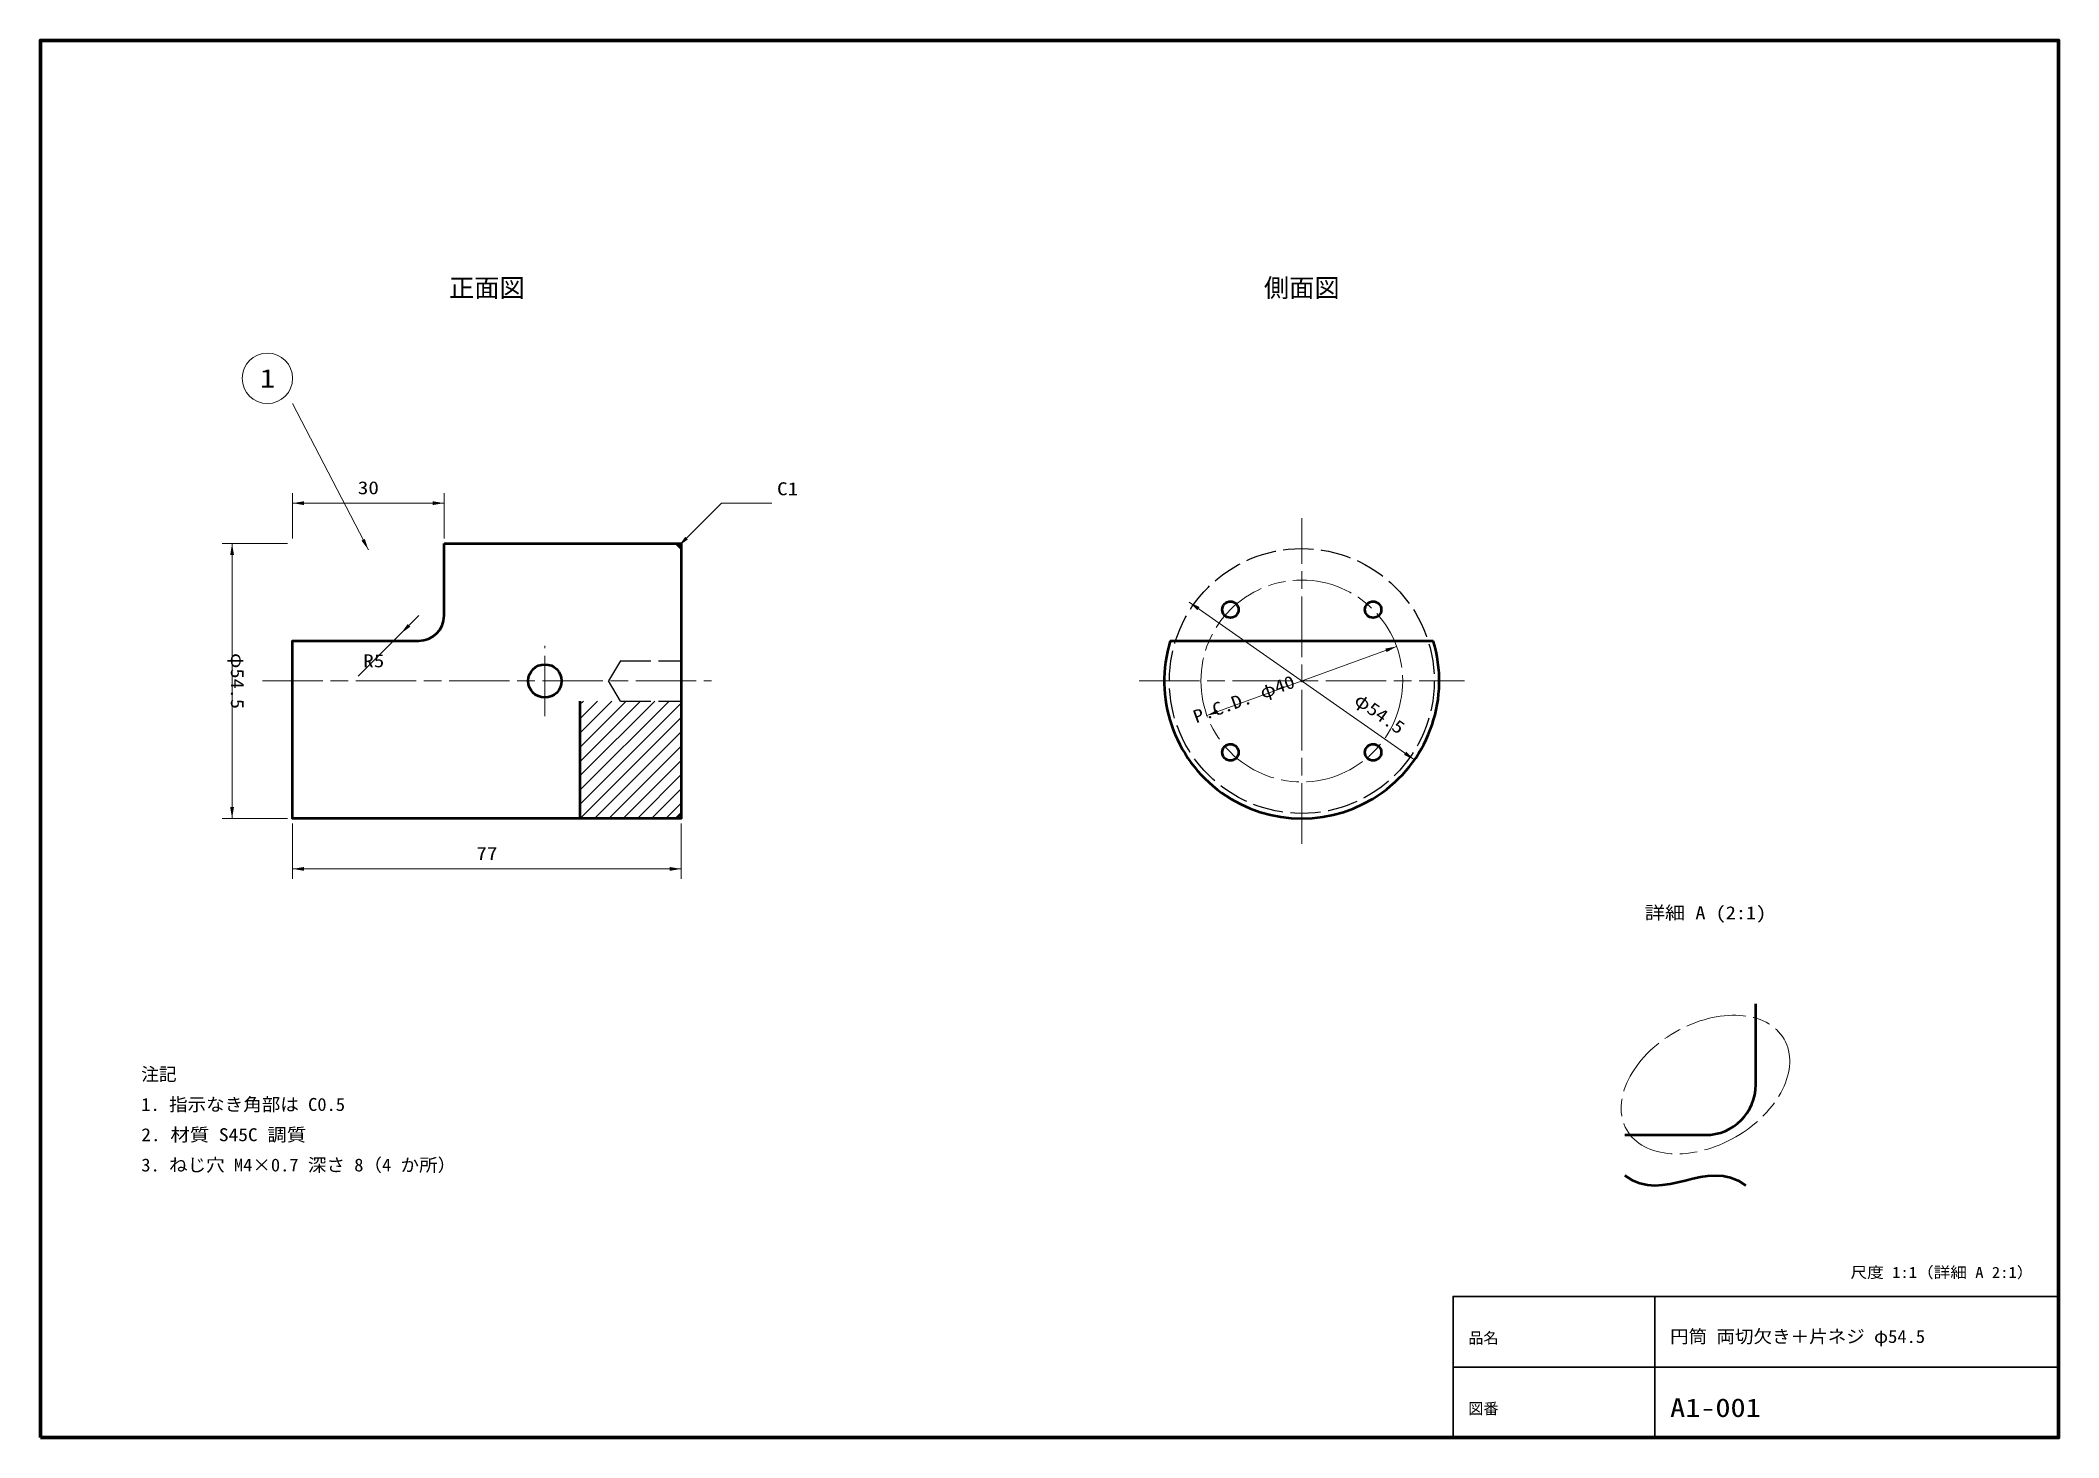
# Model space of a CAD drawing. Units: millimetres at full size, sheet at 1:1, with parts at 2:1. Extents: x -50 to 350, y -150 to 127.
import ezdxf
from ezdxf.enums import TextEntityAlignment as Align

# ---------------------------------------------------------------- set-up
doc = ezdxf.new("R2010")
doc.units = ezdxf.units.MM
doc.linetypes.add('CHAIN', pattern=[18.5, 12, -1.5, 3.5, -1.5])
doc.linetypes.add('DASHED', pattern=[7.5, 6, -1.5])
for name, color, linetype, lineweight in [('かくれ線', 3, 'DASHED', 25), ('ハッチング', 8, 'Continuous', 18), ('中心線', 1, 'CHAIN', 18), ('図枠', 7, 'Continuous', 35), ('外形線', 7, 'Continuous', 50), ('寸法', 33, 'Continuous', 18)]:
    doc.layers.add(name, color=color, linetype=linetype, lineweight=lineweight)
doc.layers.add('文字', color=7, linetype='Continuous')
doc.styles.add('ＭＳ ゴシック', font='')
doc.styles.get('ＭＳ ゴシック').set_extended_font_data('MS Gothic')

# ---------------------------------------------------------------- blocks, each defined once
blk = doc.blocks.new('filled_arrow')
at = {"color": 0, "linetype": 'Continuous', "lineweight": -2}
blk.add_solid([(7.5, 1.25), (0, 0), (7.5, -1.25)], dxfattribs=at)

msp = doc.modelspace()

# ---------------------------------------------------------------- hatches: boundary and pattern name
at = {"layer": 'ハッチング'}
h = msp.add_hatch(dxfattribs=at)
h.set_pattern_fill('USER', color=256, style=0, pattern_type=2)
h.set_pattern_definition([(45, (57, -27.25), (-1.41421, 1.41421), [])])
h.paths.add_polyline_path([(57, -27.25), (76, -27.25), (77, -26.25), (77, -4), (57, -4)])

# ---------------------------------------------------------------- linework, layer by layer
at = {"layer": 'かくれ線'}
for p, q in [((65, 4), (62.6, 0)), ((65, 4), (77, 4)), ((65, -4), (62.6, 0)), ((65, -4), (77, -4))]:
    msp.add_line(p, q, dxfattribs=at)
msp.add_circle((200, 0), 26.25, dxfattribs=at)
at = {"layer": '中心線'}
for p, q in [((200, -32.25), (200, 32.25)), ((50, -7), (50, 7)), ((-6, 0), (83, 0)), ((167.75, 0), (232.25, 0))]:
    msp.add_line(p, q, dxfattribs=at)
msp.add_circle((200, 0), 20, dxfattribs=at)
msp.add_ellipse((280, -80), major_axis=(15.588, 9), ratio=0.666667, dxfattribs=at)
at = {"layer": '図枠'}
for p, q in [((270, -150), (270, -122)), ((230, -136), (350, -136))]:
    msp.add_line(p, q, dxfattribs=at)
at = {"layer": '図枠', "lineweight": 70}
msp.add_lwpolyline([(-50, -150), (350, -150), (350, 127), (-50, 127)], close=True, dxfattribs=at)
at = {"layer": '図枠'}
msp.add_lwpolyline([(230, -150), (230, -122), (350, -122)], dxfattribs=at)
at = {"layer": '外形線'}
for p, q in [((30, 12.963), (30, 27.25)), ((76, 27.25), (77, 26.25)), ((173.939, 7.963), (226.061, 7.963)), ((57, -27.25), (57, -4)), ((76, -27.25), (77, -26.25)), ((290, -80), (290, -64)), ((264, -90), (280, -90))]:
    msp.add_line(p, q, dxfattribs=at)
msp.add_lwpolyline([(30, 27.25), (77, 27.25), (77, -27.25), (0, -27.25), (0, 7.963), (25, 7.963)], dxfattribs=at)
for centre, radius in [((185.858, 14.142), 1.621), ((214.142, 14.142), 1.621), ((50, 0), 3.3), ((185.858, -14.142), 1.621), ((214.142, -14.142), 1.621)]:
    msp.add_circle(centre, radius, dxfattribs=at)
for centre, radius, start, end in [((25, 12.963), 5, 270, 0), ((200, 0), 27.25, 163.00908, 16.99092), ((280, -80), 10, 270, 0)]:
    msp.add_arc(centre, radius, start, end, dxfattribs=at)
msp.add_open_spline([(264, -98), (272, -104), (280, -94), (288, -100)], degree=3, dxfattribs=at)
at = {"layer": '寸法'}
for p, q in [((15, 26), (0, 55)), ((0, 28.25), (0, 37.25)), ((30, 28.25), (30, 37.25)), ((0, 35.25), (30, 35.25)), ((-1, 27.25), (-14, 27.25)), ((-12, -27.25), (-12, 27.25)), ((25, 12.963), (12.979, 0.942)), ((177.678, 15.63), (222.322, -15.63)), ((218.794, 6.84), (181.206, -6.84)), ((-1, -27.25), (-14, -27.25)), ((0, -28.25), (0, -39.25)), ((77, -28.25), (77, -39.25)), ((0, -37.25), (77, -37.25))]:
    msp.add_line(p, q, dxfattribs=at)
msp.add_lwpolyline([(76.5, 26.75), (85, 35.25), (95, 35.25)], dxfattribs=at)
msp.add_circle((-5, 60), 5, dxfattribs=at)

# ---------------------------------------------------------------- block references
at = {"layer": '寸法', "xscale": 0.3, "yscale": 0.3}
for p in [(0, 35.25), (0, -37.25)]:
    msp.add_blockref('filled_arrow', p, dxfattribs=at)
for p, rotation in [((30, 35.25), 180), ((15, 26), 117.3), ((76.5, 26.75), 45), ((-12, 27.25), 270), ((177.678, 15.63), 325), ((21.464, 9.427), 45), ((218.794, 6.84), 200), ((181.206, -6.84), 20), ((222.322, -15.63), 145), ((-12, -27.25), 90), ((77, -37.25), 180)]:
    msp.add_blockref('filled_arrow', p, dxfattribs=dict(at, rotation=rotation))

# ---------------------------------------------------------------- texts
at = {"layer": '寸法', "style": 'ＭＳ ゴシック', "width": 1.2}
msp.add_text('1', height=3.666, dxfattribs=at).set_placement((-5, 60), align=Align.MIDDLE_CENTER)
for s, p in [('30', (15, 36.25)), ('77', (38.5, -36.25))]:
    msp.add_text(s, height=2.566, dxfattribs=at).set_placement(p, align=Align.BOTTOM_CENTER)
for s, p in [('C1', (96, 36.05)), ('R5', (13.979, 1.942))]:
    msp.add_text(s, height=2.566, dxfattribs=at).set_placement(p, align=Align.BOTTOM_LEFT)
at = {"layer": '寸法', "style": 'ＭＳ ゴシック', "width": 1.15}
for s, rotation, p in [('φ54.5', 270, (-13, 0)), ('P.C.D. φ40', 20, (189.237, -5.514)), ('φ54.5', 325, (214.254, -8.149))]:
    msp.add_text(s, height=2.566, rotation=rotation, dxfattribs=at).set_placement(p, align=Align.BOTTOM_CENTER)
at = {"layer": '文字', "style": 'ＭＳ ゴシック'}
for s, p in [('正面図', (38.5, 75)), ('側面図', (200, 75))]:
    msp.add_text(s, height=3.666, dxfattribs=at).set_placement(p, align=Align.BOTTOM_CENTER)
at = {"layer": '文字', "style": 'ＭＳ ゴシック', "width": 1.15}
msp.add_text('詳細 A (2:1)', height=2.566, dxfattribs=at).set_placement((280, -48), align=Align.BOTTOM_CENTER)
at = {"layer": '文字', "style": 'ＭＳ ゴシック'}
for s, height, p in [('注記', 2.566, (-30, -80)), ('品名', 2.199, (233, -132)), ('図番', 2.199, (233, -146))]:
    msp.add_text(s, height=height, dxfattribs=at).set_placement(p, align=Align.BOTTOM_LEFT)
for s, height, width, p in [('1. 指示なき角部は C0.5', 2.566, 1.05, (-30, -86)), ('2. 材質 S45C 調質', 2.566, 1.1, (-30, -92)), ('3. ねじ穴 M4×0.7 深さ 8（4 か所）', 2.566, 1.05, (-30, -98)), ('円筒 両切欠き＋片ネジ φ54.5', 2.566, 1.05, (273, -132)), ('A1-001', 3.666, 1.2, (273, -147))]:
    msp.add_text(s, height=height, dxfattribs=dict(at, width=width)).set_placement(p, align=Align.BOTTOM_LEFT)
at = {"layer": '文字', "style": 'ＭＳ ゴシック', "width": 1.1}
msp.add_text('尺度 1:1（詳細 A 2:1）', height=2.199, dxfattribs=at).set_placement((345, -119), align=Align.BOTTOM_RIGHT)

doc.saveas('drawing.dxf')
